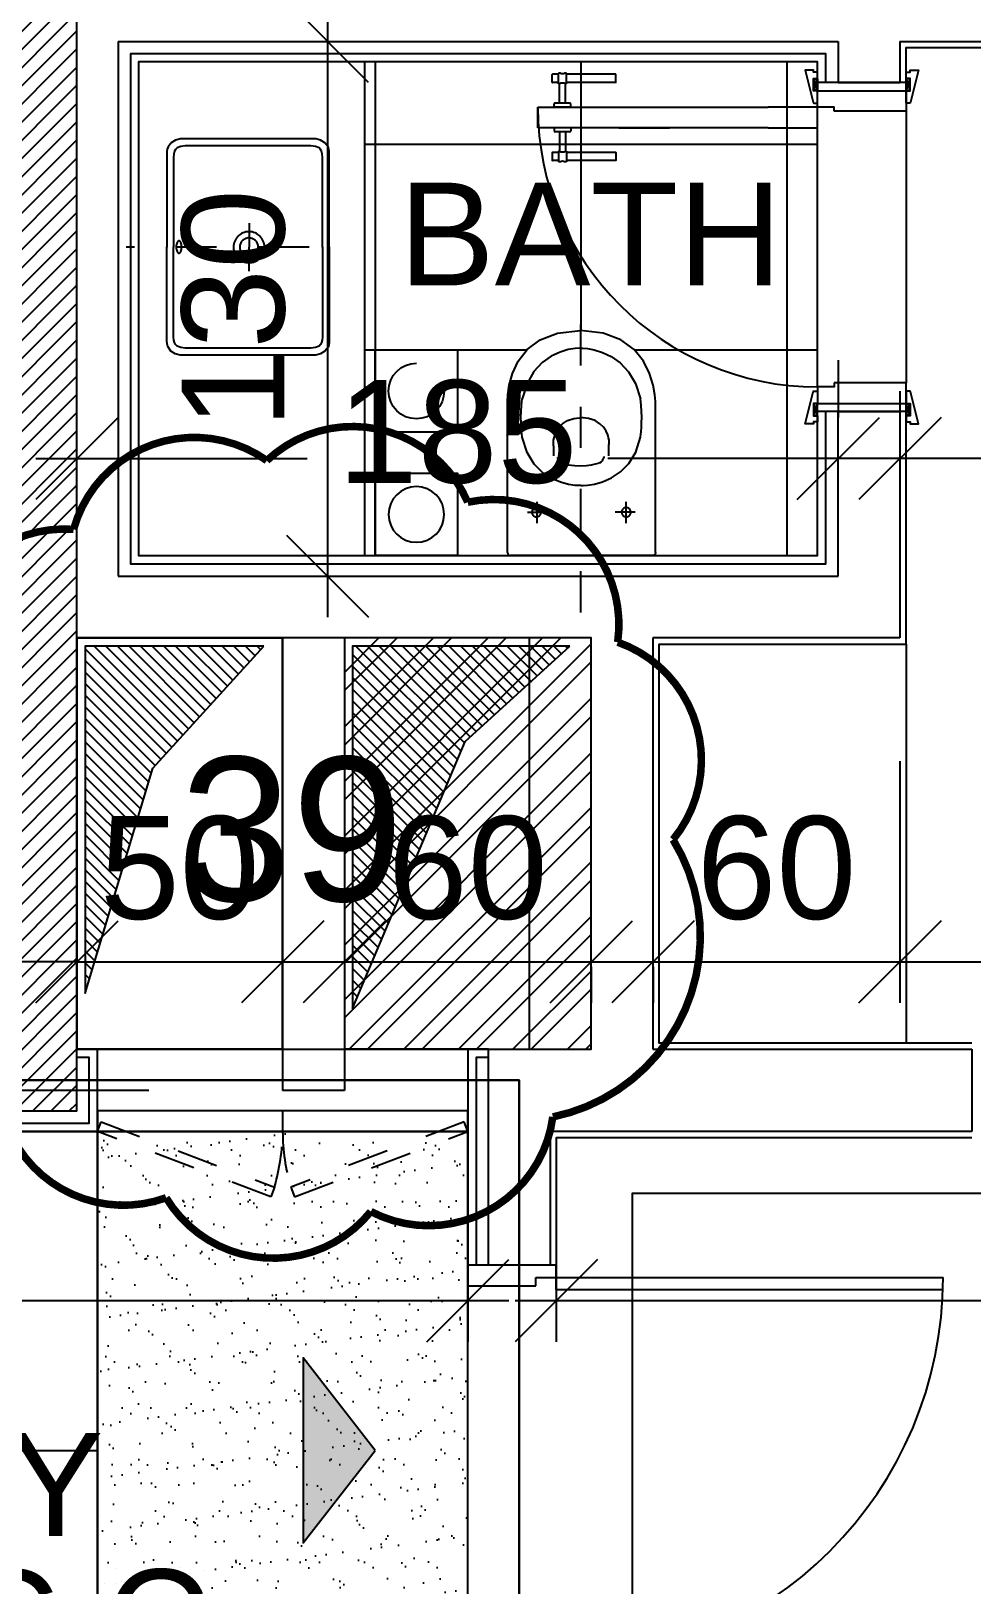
# Model space of a CAD drawing. Extents: x -1.8 to 45.6, y -22.6 to 61.5.
# Drawn here: x 15.667 to 17.953, y 10.498 to 14.275 of the extents above; entities that cross this region are included whole.
import ezdxf
from ezdxf.enums import TextEntityAlignment as Align

# ---------------------------------------------------------------- set-up
doc = ezdxf.new("R2010")
doc.units = 0
doc.header["$MEASUREMENT"] = 0
doc.header["$PDMODE"] = 35
doc.header["$PDSIZE"] = 0.3
for name, pattern in [('CENTER', [2, 1.25, -0.25, 0.25, -0.25]), ('DASHDOTX2', [50.8, 25.4, -12.7, 0, -12.7]), ('HIDDEN2', [0.1875, 0.125, -0.0625])]:
    doc.linetypes.add(name, pattern=pattern)
doc.layers.get('0').update_dxf_attribs({"linetype": 'CONTINUOUS'})
doc.layers.get('DEFPOINTS').update_dxf_attribs({"linetype": 'CONTINUOUS'})
for name, color, linetype in [('A-AREAS', 6, 'CONTINUOUS'), ('A-AREAS-TXT', 6, 'CONTINUOUS'), ('A-AXIS-SANITARY', 10, 'DASHDOTX2'), ('A-closet', 252, 'CONTINUOUS'), ('a-dim', 3, 'CONTINUOUS'), ('A-Door', 1, 'CONTINUOUS'), ('A-DOORS', 1, 'CONTINUOUS'), ('A-ENT-ARROWS', 252, 'CONTINUOUS'), ('A-FLOR-PFIX', 61, 'CONTINUOUS'), ('A-HATCH-CONC', 8, 'CONTINUOUS'), ('A-HATCH-WALL', 8, 'CONTINUOUS'), ('A-MECHANICAL', 8, 'CONTINUOUS'), ('A-moquette', 137, 'CONTINUOUS'), ('A-NOMENCLATURE', 3, 'CONTINUOUS'), ('A-PLASTER', 8, 'CONTINUOUS'), ('A-PORTE', 1, 'CONTINUOUS'), ('A-proj-marble', 137, 'CONTINUOUS'), ('A-PROJ-TIL-BATH', 8, 'CONTINUOUS'), ('A-proj-wood', 5, 'CONTINUOUS'), ('A-PROJECTION', 9, 'CONTINUOUS'), ('A-SANIT', 95, 'CONTINUOUS'), ('A-sect-marble', 1, 'CONTINUOUS'), ('A-SECT-TILE', 12, 'CONTINUOUS'), ('a-shaft', 251, 'CONTINUOUS'), ('A-TILES', 137, 'CONTINUOUS'), ('A-WALL', 4, 'CONTINUOUS'), ('S-2ND-3RD-4-5-6TH$0$A-SHAFT 2-3-4-5-6', 8, 'CONTINUOUS'), ('S-2ND-3RD-4-5-6TH$0$A-STR 2-3-4-5-6', 2, 'CONTINUOUS')]:
    doc.layers.add(name, color=color, linetype=linetype)
doc.styles.add('A100-STEXT', font='arial.ttf', dxfattribs={"height": 0.25})
doc.dimstyles.new('A100-DIM', dxfattribs={"dimtxt": 0.25, "dimasz": 0.2, "dimexe": 0.1, "dimexo": 0.3, "dimgap": 0.1, "dimtad": 1, "dimlfac": 100, "dimrnd": 0.5, "dimdsep": 46, "dimtxsty": 'A100-STEXT', "dimblk1": 'OBLIQUE', "dimblk2": 'OBLIQUE', "dimsah": 1, "dimcen": -0.05, "dimdle": 0.1, "dimclrd": 15, "dimclre": 15, "dimclrt": 256, "dimadec": 0, "dimazin": 0, "dimtfac": 0.28, "dimtix": 1, "dimtmove": 2, "dimatfit": 3, "dimldrblk": 'OBLIQUE', "dimfxl": 1, "dimtolj": 1, "dimarcsym": 0})

# ---------------------------------------------------------------- blocks, each defined once
blk = doc.blocks.new('P100E21.5D')
at = {"layer": 'A-PORTE'}
for p, q in [((0.03, 0.215), (0.03, 1.155)), ((0.06, 1.155), (0.06, 0.215)), ((0.03, 0.215), (0, 0.215)), ((0, 0.215), (0, 0)), ((0.06, 0.215), (0.02, 0.215)), ((0.03, 0.165), (0.03, 0.215)), ((0.97, 0.215), (1, 0.215)), ((0.97, 0.165), (0.97, 0.215)), ((1, 0.215), (1, 0)), ((0.05, 0.165), (0.03, 0.165)), ((0.05, 0), (0.05, 0.165)), ((0.95, 0), (0.95, 0.165)), ((0.95, 0.165), (0.97, 0.165)), ((0, 0), (0.05, 0)), ((1, 0), (0.95, 0))]:
    blk.add_line(p, q, dxfattribs=at)
blk.add_arc((0.03, 0.215), 0.94, 0, 90, dxfattribs=at)
blk = doc.blocks.new('A$C3DEF75EA')
at = {"layer": 'A-DOORS'}
for p, q in [((-0.11, 0.68), (-0.06, 0.68)), ((-0.11, 0.56), (-0.11, 0.68)), ((-0.06, 0.68), (-0.06, 0.56)), ((-0.19, 0.63), (-0.19, 0.6445)), ((-0.1705, 0.645), (-0.1895, 0.645)), ((-0.17, 0.63), (-0.17, 0.6445)), ((0, 0.63), (0, 0.6445)), ((0.0005, 0.645), (0.0195, 0.645)), ((0.02, 0.63), (0.02, 0.6445)), ((-0.167, 0.63), (-0.193, 0.63)), ((-0.193, 0.625), (-0.193, 0.63)), ((-0.193, 0.61), (-0.193, 0.615)), ((-0.167, 0.61), (-0.193, 0.61)), ((-0.19, 0.4905), (-0.19, 0.61)), ((-0.17, 0.4905), (-0.17, 0.61)), ((-0.167, 0.6275), (-0.167, 0.63)), ((-0.12, 0.6275), (-0.167, 0.6275)), ((-0.167, 0.61), (-0.167, 0.6125)), ((-0.12, 0.6125), (-0.167, 0.6125)), ((-0.12, 0.602), (-0.12, 0.638)), ((-0.11, 0.64), (-0.118, 0.64)), ((-0.11, 0.6), (-0.11, 0.64)), ((-0.06, 0.64), (-0.052, 0.64)), ((-0.06, 0.6), (-0.06, 0.64)), ((-0.05, 0.602), (-0.05, 0.638)), ((-0.05, 0.6275), (-0.003, 0.6275)), ((-0.05, 0.6125), (-0.003, 0.6125)), ((-0.003, 0.63), (0.023, 0.63)), ((-0.003, 0.6275), (-0.003, 0.63)), ((-0.003, 0.61), (-0.003, 0.6125)), ((-0.003, 0.61), (0.023, 0.61)), ((0, 0.4905), (0, 0.61)), ((0.02, 0.4905), (0.02, 0.61)), ((0.023, 0.625), (0.023, 0.63)), ((0.023, 0.61), (0.023, 0.615)), ((-0.11, 0.6), (-0.118, 0.6)), ((-0.06, 0.6), (-0.052, 0.6)), ((-0.11, 0.12), (-0.11, 0.56)), ((-0.06, 0.56), (-0.06, 0.12)), ((-0.1705, 0.49), (-0.1895, 0.49)), ((-0.11, 0.483), (-0.11, 0.36)), ((-0.06, 0.483), (-0.06, 0.36)), ((0.0005, 0.49), (0.0195, 0.49)), ((-0.11, 0.12), (-0.11, 0)), ((-0.06, 0), (-0.06, 0.12)), ((-0.809, 0), (-0.781, 0.009)), ((-0.809, 0.009), (-0.781, 0)), ((0.009, 0), (-0.019, 0.009)), ((0.009, 0.009), (-0.019, 0)), ((-0.11, 0), (-0.06, 0)), ((-0.809, -0.215), (-0.781, -0.224)), ((-0.809, -0.224), (-0.781, -0.215)), ((0.009, -0.215), (-0.019, -0.224)), ((0.009, -0.224), (-0.019, -0.215))]:
    blk.add_line(p, q, dxfattribs=at)
at = {"layer": 'A-DOORS', "color": 8}
for p, q in [((-0.74, 0), (-0.06, 0)), ((-0.07, -0.215), (-0.73, -0.215))]:
    blk.add_line(p, q, dxfattribs=at)
at = {"layer": 'A-DOORS'}
for points in [[(-0.81, 0), (-0.825, 0), (-0.825, 0.01), (-0.83, 0.01), (-0.83, 0.03), (-0.7518, 0.0104, -0.381769), (-0.75, 0.0084), (-0.75, 0), (-0.78, 0), (-0.78, 0.01), (-0.81, 0.01), (-0.81, 0)], [(0.01, 0), (0.025, 0), (0.025, 0.01), (0.03, 0.01), (0.03, 0.03), (-0.0482, 0.0104, 0.381769), (-0.05, 0.0084), (-0.05, 0), (-0.02, 0), (-0.02, 0.01), (0.01, 0.01), (0.01, 0)], [(-0.81, -0.215), (-0.825, -0.215), (-0.825, -0.225), (-0.83, -0.225), (-0.83, -0.245), (-0.7518, -0.2254, 0.381769), (-0.75, -0.2234), (-0.75, -0.215), (-0.78, -0.215), (-0.78, -0.225), (-0.81, -0.225), (-0.81, -0.215)], [(0.01, -0.215), (0.025, -0.215), (0.025, -0.225), (0.03, -0.225), (0.03, -0.245), (-0.0482, -0.2254, -0.381769), (-0.05, -0.2234), (-0.05, -0.215), (-0.02, -0.215), (-0.02, -0.225), (0.01, -0.225), (0.01, -0.215)]]:
    blk.add_lwpolyline(points, format="xyb", dxfattribs=at)
for points in [[(-0.809, 0), (-0.781, 0), (-0.781, 0.009), (-0.809, 0.009)], [(0.009, 0), (-0.019, 0), (-0.019, 0.009), (0.009, 0.009)], [(-0.809, -0.215), (-0.781, -0.215), (-0.781, -0.224), (-0.809, -0.224)], [(0.009, -0.215), (-0.019, -0.215), (-0.019, -0.224), (0.009, -0.224)]]:
    blk.add_lwpolyline(points, close=True, dxfattribs=at)
for points in [[(-0.8, -0.215), (-0.8, 0), (-0.78, 0), (-0.78, -0.215), (-0.8, -0.215)], [(-0.73, -0.04), (-0.74, -0.04), (-0.74, 0), (-0.78, 0)], [(-0.78, 0), (-0.78, -0.215), (-0.73, -0.215), (-0.73, -0.04)], [(0, -0.215), (0, 0), (-0.02, 0), (-0.02, -0.215), (0, -0.215)], [(-0.07, -0.04), (-0.06, -0.04), (-0.06, 0), (-0.02, 0)], [(-0.02, 0), (-0.02, -0.215), (-0.07, -0.215), (-0.07, -0.04)]]:
    blk.add_lwpolyline(points, dxfattribs=at)
blk.add_arc((-0.0597, -0.0003), 0.6803, 90.0254, 179.9746, dxfattribs=at)
for centre, major_axis, start_param, end_param in [((-0.1895, 0.6445), (-0.000354, 0.000354), -0.785398, 0.785398), ((-0.1705, 0.6445), (0.000354, 0.000354), 5.497787, 7.068583), ((0.0005, 0.6445), (-0.000354, 0.000354), -0.785398, 0.785398), ((0.0195, 0.6445), (0.000354, 0.000354), 5.497787, 7.068583), ((-0.2006, 0.62), (0.00642, 0.00642), 4.914874, 6.080701), ((-0.149, 0.62), (0.0138, 0.0138), 1.961403, 2.750986), ((-0.118, 0.638), (-0.00141, 0.00141), -0.785398, 0.785398), ((-0.052, 0.638), (0.00141, 0.00141), 5.497787, 7.068583), ((-0.021, 0.62), (0.0138, 0.0138), 5.102996, 5.892578), ((0.0306, 0.62), (0.00642, 0.00642), 1.773281, 2.939108), ((-0.118, 0.602), (0.00141, 0.00141), 2.356194, 3.926991), ((-0.052, 0.602), (-0.00141, 0.00141), 2.356194, 3.926991), ((-0.1895, 0.4905), (0.000354, 0.000354), 2.356194, 3.926991), ((-0.1705, 0.4905), (-0.000354, 0.000354), 2.356194, 3.926991), ((0.0005, 0.4905), (0.000354, 0.000354), 2.356194, 3.926991), ((0.0195, 0.4905), (-0.000354, 0.000354), 2.356194, 3.926991)]:
    blk.add_ellipse(centre, major_axis=major_axis, ratio=1, start_param=start_param, end_param=end_param, dxfattribs=at)
blk = doc.blocks.new('A$C4412624D')
for points in [[(-363.316505, 205.931824, 0), (-369.377186, 205.812927, 0), (-385.619804, 204.401184, 0), (-409.135235, 200.113983, 0), (-437.014357, 191.368836, 0), (-466.348038, 176.583069, 0), (-494.227158, 154.174194, 0), (-517.742592, 122.559601, 0), (-533.985207, 80.156738, 0), (-540.045876, 25.382996, 0)], [(-7.305237, 205.931824, 0), (-19.51413, 205.931824, 0), (-52.233948, 205.931824, 0), (-99.604431, 205.931824, 0), (-155.76532, 205.931824, 0), (-214.856354, 205.931793, 0), (-271.017242, 205.931793, 0), (-318.387726, 205.931793, 0), (-351.107536, 205.931763, 0), (-363.316406, 205.931763, 0)], [(-7.305237, 205.931824, 0), (-7.054718, 205.891724, 0), (-6.383331, 205.746399, 0), (-5.411285, 205.458283, 0), (-4.258881, 204.989777, 0), (-3.046356, 204.303314, 0), (-1.893951, 203.361298, 0), (-0.921936, 202.126221, 0), (-0.250519, 200.560455, 0), (0, 198.626465, 0)], [(-0.000031, 198.626618, 0), (-0.000031, 186.942688, 0), (-0.000031, 155.629791, 0), (-0.000031, 110.296204, 0), (-0.000031, 56.550171, 0), (0, 0, 0), (0, -53.746025, 0), (0, -99.079628, 0), (0.000031, -130.392528, 0), (0.000031, -142.076446, 0)], [(-497.934326, 27.701111, 0), (-497.803253, 31.697464, 0), (-496.723526, 42.562134, 0), (-493.665352, 58.608521, 0), (-487.598946, 78.150055, 0), (-477.494526, 99.500153, 0), (-462.322313, 120.972229, 0), (-441.052518, 140.879669, 0), (-412.655359, 157.53595, 0), (-376.101051, 169.254425, 0)], [(-283.871368, 169.254578, 0), (-285.531082, 169.495087, 0), (-290.24971, 170.096344, 0), (-297.636414, 170.87796, 0), (-307.300392, 171.659577, 0), (-318.850838, 172.260834, 0), (-331.896935, 172.501343, 0), (-346.047874, 172.200714, 0), (-360.912849, 171.17862, 0), (-376.101044, 169.254608, 0)], [(-167.899292, 27.713638, 0), (-167.94632, 31.783478, 0), (-168.779755, 42.831787, 0), (-171.43811, 59.116745, 0), (-176.960022, 78.896546, 0), (-186.383972, 100.429382, 0), (-200.748535, 121.973389, 0), (-221.092255, 141.786835, 0), (-248.453674, 158.127808, 0), (-283.871368, 169.254547, 0)], [(-103.977631, 156.470307, 0), (-103.977631, 154.841889, 0), (-103.977631, 150.477722, 0), (-103.977631, 144.159454, 0), (-103.977631, 136.668732, 0), (-103.977661, 128.787171, 0), (-103.977661, 121.296448, 0), (-103.977661, 114.97818, 0), (-103.977692, 110.614014, 0), (-103.977692, 108.985626, 0)], [(-128.633087, 134.554077, 0), (-126.879395, 134.554077, 0), (-122.179504, 134.554077, 0), (-115.375183, 134.554077, 0), (-107.308197, 134.554077, 0), (-98.820343, 134.554108, 0), (-90.753357, 134.554108, 0), (-83.949036, 134.554108, 0), (-79.249146, 134.554138, 0), (-77.495453, 134.554138, 0)], [(-93.019531, 135.467438, 0), (-93.196075, 137.437134, 0), (-93.705109, 139.291046, 0), (-94.515656, 140.998169, 0), (-95.596771, 142.527588, 0), (-96.917511, 143.848328, 0), (-98.446899, 144.929444, 0), (-100.154022, 145.740021, 0), (-102.007935, 146.249054, 0), (-103.977631, 146.425629, 0), (-103.977631, 146.425537, 0), (-105.947327, 146.248993, 0), (-107.801239, 145.73996, 0), (-109.508362, 144.929413, 0), (-111.03775, 143.848328, 0), (-112.358459, 142.527588, 0), (-113.439575, 140.99823, 0), (-114.250092, 139.291107, 0), (-114.759094, 137.437256, 0), (-114.935638, 135.46759, 0), (-114.93573, 135.467438, 0), (-114.759186, 133.497742, 0), (-114.250153, 131.643829, 0), (-113.439606, 129.936707, 0), (-112.35849, 128.407288, 0), (-111.03775, 127.086548, 0), (-109.508362, 126.005432, 0), (-107.801239, 125.194855, 0), (-105.947327, 124.685822, 0), (-103.977631, 124.509247, 0), (-103.977631, 124.509339, 0), (-102.007935, 124.685883, 0), (-100.154022, 125.194916, 0), (-98.446899, 126.005463, 0), (-96.917511, 127.086548, 0), (-95.596802, 128.407288, 0), (-94.515686, 129.936646, 0), (-93.70517, 131.643768, 0), (-93.196167, 133.49762, 0), (-93.019623, 135.467285, 0)], [(-239.127029, 93.496338, 0), (-244.453003, 93.570557, 0), (-249.945557, 93.674713, 0), (-255.392944, 93.798554, 0), (-260.583328, 93.931671, 0), (-265.304947, 94.063751, 0), (-269.345993, 94.184479, 0), (-272.494675, 94.283508, 0), (-274.5392, 94.350495, 0), (-275.267776, 94.375122, 0), (-275.267746, 94.375122, 0), (-277.177994, 94.160919, 0), (-282.297455, 93.202637, 0), (-289.709213, 91.026795, 0), (-298.496338, 87.159912, 0), (-307.741928, 81.128479, 0), (-316.529068, 72.45903, 0), (-323.940826, 60.67807, 0), (-329.060295, 45.312103, 0), (-330.970551, 25.887634, 0)], [(-222.988953, 73.828949, 0), (-223.338638, 74.133179, 0), (-224.304276, 74.948532, 0), (-225.760712, 76.128952, 0), (-227.582809, 77.528443, 0), (-229.645447, 79.000946, 0), (-231.823486, 80.400421, 0), (-233.99176, 81.580872, 0), (-236.025146, 82.39621, 0), (-237.798523, 82.70047, 0)], [(-222.988953, 73.828949, 0), (-222.415253, 72.286972, 0), (-220.969742, 67.851441, 0), (-219.065781, 60.807938, 0), (-217.11673, 51.442078, 0), (-215.53595, 40.039414, 0), (-214.736816, 26.885574, 0), (-215.132675, 12.266113, 0), (-217.136887, -3.533356, 0), (-221.162842, -20.227234, 0)], [(-363.316505, -149.381658, 0), (-369.377186, -149.461094, 0), (-385.619804, -148.580885, 0), (-409.135235, -145.063267, 0), (-437.014357, -137.230472, 0), (-466.348038, -123.404728, 0), (-494.227158, -101.908272, 0), (-517.742592, -71.063339, 0), (-533.985207, -29.192154, 0), (-540.045876, 25.383057, 0)], [(-497.934326, 27.701111, 0), (-497.877174, 23.658875, 0), (-496.982231, 12.679642, 0), (-494.164284, -3.515335, 0), (-488.338104, -23.204819, 0), (-478.41848, -44.667587, 0), (-463.320183, -66.182388, 0), (-441.957998, -86.028, 0), (-413.246702, -102.483177, 0), (-376.101074, -113.826691, 0)], [(-239.127029, -38.068466, 0), (-244.453003, -38.14267, 0), (-249.945557, -38.246841, 0), (-255.392944, -38.370651, 0), (-260.583328, -38.503769, 0), (-265.304947, -38.635849, 0), (-269.345993, -38.756561, 0), (-272.494675, -38.855591, 0), (-274.5392, -38.922577, 0), (-275.267776, -38.947189, 0), (-275.267746, -38.947235, 0), (-277.177994, -38.733047, 0), (-282.297455, -37.774811, 0), (-289.709213, -35.599045, 0), (-298.496338, -31.732208, 0), (-307.741928, -25.700821, 0), (-316.529068, -17.031387, 0), (-323.940826, -5.250381, 0), (-329.060295, 10.115692, 0), (-330.970551, 29.540344, 0)], [(-167.899292, 27.713638, 0), (-167.835449, 23.744888, 0), (-168.391693, 12.949295, 0), (-170.689728, -3.00711, 0), (-175.851273, -22.458359, 0), (-184.998032, -43.738403, 0), (-199.251709, -65.181274, 0), (-219.733994, -85.120949, 0), (-247.56662, -101.891426, 0), (-283.871277, -113.826691, 0)], [(-221.162796, -20.227218, 0), (-221.512482, -20.531448, 0), (-222.478119, -21.346786, 0), (-223.934555, -22.527222, 0), (-225.756668, -23.926681, 0), (-227.819305, -25.39917, 0), (-229.99733, -26.79863, 0), (-232.165619, -27.97905, 0), (-234.19902, -28.794388, 0), (-235.972382, -29.098617, 0)], [(-93.019531, -80.039558, 0), (-93.196075, -78.069855, 0), (-93.705109, -76.215965, 0), (-94.515656, -74.508842, 0), (-95.596771, -72.979439, 0), (-96.917511, -71.658707, 0), (-98.446899, -70.577591, 0), (-100.154022, -69.767044, 0), (-102.007935, -69.258026, 0), (-103.977631, -69.081474, 0), (-103.977631, -69.081459, 0), (-105.947327, -69.258011, 0), (-107.801239, -69.767036, 0), (-109.508362, -70.577583, 0), (-111.03775, -71.658699, 0), (-112.358459, -72.979431, 0), (-113.439575, -74.508835, 0), (-114.250092, -76.21595, 0), (-114.759094, -78.069839, 0), (-114.935638, -80.039543, 0), (-114.93573, -80.039558, 0), (-114.759186, -82.009262, 0), (-114.250153, -83.863159, 0), (-113.439606, -85.570282, 0), (-112.35849, -87.099686, 0), (-111.03775, -88.420425, 0), (-109.508362, -89.501541, 0), (-107.801239, -90.312088, 0), (-105.947327, -90.821113, 0), (-103.977631, -90.997673, 0), (-103.977631, -90.997658, 0), (-102.007935, -90.821106, 0), (-100.154022, -90.31208, 0), (-98.446899, -89.501533, 0), (-96.917511, -88.420418, 0), (-95.596802, -87.099678, 0), (-94.515686, -85.570274, 0), (-93.70517, -83.863144, 0), (-93.196167, -82.009254, 0), (-93.019623, -80.039543, 0)], [(-103.977631, -101.042419, 0), (-103.977631, -99.414001, 0), (-103.977631, -95.049827, 0), (-103.977631, -88.731552, 0), (-103.977631, -81.240814, 0), (-103.977661, -73.359253, 0), (-103.977661, -65.868515, 0), (-103.977661, -59.550239, 0), (-103.977692, -55.186066, 0), (-103.977692, -53.557648, 0)], [(-128.633087, -79.126785, 0), (-126.879395, -79.126785, 0), (-122.179504, -79.126785, 0), (-115.375183, -79.126785, 0), (-107.308197, -79.126793, 0), (-98.820343, -79.126793, 0), (-90.753357, -79.1268, 0), (-83.949036, -79.1268, 0), (-79.249146, -79.126808, 0), (-77.495453, -79.126816, 0)], [(-283.871368, -113.826683, 0), (-285.531082, -114.067184, 0), (-290.24971, -114.668434, 0), (-297.636414, -115.450065, 0), (-307.300392, -116.231693, 0), (-318.850838, -116.832943, 0), (-331.896935, -117.073444, 0), (-346.047874, -116.772819, 0), (-360.912849, -115.750694, 0), (-376.101044, -113.826691, 0)], [(-7.305237, -149.381658, 0), (-7.054718, -149.341568, 0), (-6.383331, -149.196247, 0), (-5.411285, -148.908123, 0), (-4.258881, -148.439623, 0), (-3.046356, -147.753174, 0), (-1.893951, -146.811207, 0), (-0.921936, -145.576141, 0), (-0.250519, -144.010414, 0), (0, -142.076446, 0)], [(-7.305237, -149.381658, 0), (-19.51413, -149.381658, 0), (-52.233948, -149.381658, 0), (-99.604431, -149.381658, 0), (-155.76532, -149.381658, 0), (-214.856354, -149.38166, 0), (-271.017242, -149.38166, 0), (-318.387726, -149.38166, 0), (-351.107536, -149.381662, 0), (-363.316406, -149.381662, 0)]]:
    blk.add_polyline3d(points)
at = {"layer": 'A-AXIS-SANITARY', "linetype": 'CENTER', "ltscale": 0.1}
blk.add_line((136.288241, 26.88557), (-721.794139, 26.885582), dxfattribs=at)
blk = doc.blocks.new('A$C6D442EC4')
at = {"layer": 'A-AXIS-SANITARY', "linetype": 'CENTER', "ltscale": 0.1}
blk.add_line((-0.0027, 0.3461), (-0.0027, -0.0992), dxfattribs=at)
at = {"layer": 'A-FLOR-PFIX', "ltscale": 0.5}
for points in [[(-0.0025, 0.3948), (-0.0051, 0.3948), (-0.0125, 0.3948), (-0.0239, 0.3948), (-0.0388, 0.3948), (-0.0564, 0.3948), (-0.076, 0.3948), (-0.1187, 0.3948), (-0.1614, 0.3948), (-0.181, 0.3948), (-0.1986, 0.3948), (-0.2135, 0.3948), (-0.225, 0.3948), (-0.2323, 0.3948), (-0.235, 0.3948), (-0.2405, 0.394), (-0.246, 0.3919), (-0.2556, 0.3842), (-0.2625, 0.3736), (-0.2651, 0.362), (-0.2651, 0.361), (-0.2651, 0.3583), (-0.2651, 0.3538), (-0.2651, 0.3478), (-0.2651, 0.3316), (-0.2651, 0.3105), (-0.2651, 0.2855), (-0.2651, 0.2577), (-0.2651, 0.1972), (-0.2651, 0.1367), (-0.2651, 0.1088), (-0.2651, 0.0839), (-0.2651, 0.0628), (-0.2651, 0.0466), (-0.2651, 0.0405), (-0.2651, 0.0361), (-0.2651, 0.0333), (-0.2651, 0.0324), (-0.2626, 0.0199), (-0.2557, 0.0096), (-0.2448, 0.0026), (-0.2379, 0.0007), (-0.2303, 0), (-0.2278, 0), (-0.2205, 0), (-0.2093, 0), (-0.1947, 0), (-0.1775, 0), (-0.1582, 0), (-0.1164, 0), (-0.0746, 0), (-0.0553, 0), (-0.0381, 0), (-0.0235, 0), (-0.0123, 0), (-0.005, 0), (-0.0025, 0)], [(-0.0025, 0.3784), (-0.0049, 0.3784), (-0.0118, 0.3784), (-0.0226, 0.3784), (-0.0366, 0.3784), (-0.0531, 0.3784), (-0.0715, 0.3784), (-0.1116, 0.3784), (-0.1517, 0.3784), (-0.1701, 0.3784), (-0.1867, 0.3784), (-0.2006, 0.3784), (-0.2114, 0.3784), (-0.2183, 0.3784), (-0.2208, 0.3784), (-0.2288, 0.3778), (-0.2351, 0.3761), (-0.2399, 0.3735), (-0.2434, 0.37), (-0.2472, 0.361), (-0.2481, 0.3502), (-0.2481, 0.3493), (-0.2481, 0.3468), (-0.2481, 0.3427), (-0.2481, 0.3371), (-0.2481, 0.322), (-0.2481, 0.3025), (-0.2481, 0.2793), (-0.2481, 0.2535), (-0.2481, 0.1974), (-0.2481, 0.1413), (-0.2481, 0.1155), (-0.2481, 0.0924), (-0.2481, 0.0728), (-0.2481, 0.0577), (-0.2481, 0.0522), (-0.2481, 0.048), (-0.2481, 0.0455), (-0.2481, 0.0446), (-0.2472, 0.0339), (-0.2434, 0.0249), (-0.2399, 0.0214), (-0.2351, 0.0187), (-0.2288, 0.017), (-0.2208, 0.0164), (-0.2183, 0.0164), (-0.2114, 0.0164), (-0.2006, 0.0164), (-0.1867, 0.0164), (-0.1701, 0.0164), (-0.1517, 0.0164), (-0.1116, 0.0164), (-0.0715, 0.0164), (-0.0531, 0.0164), (-0.0366, 0.0164), (-0.0226, 0.0164), (-0.0118, 0.0164), (-0.0049, 0.0164), (-0.0025, 0.0164)], [(-0.0026, 0.3948), (0, 0.3948), (0.0074, 0.3948), (0.0188, 0.3948), (0.0337, 0.3948), (0.0513, 0.3948), (0.0709, 0.3948), (0.1136, 0.3948), (0.1563, 0.3948), (0.176, 0.3948), (0.1936, 0.3948), (0.2084, 0.3948), (0.2199, 0.3948), (0.2273, 0.3948), (0.2299, 0.3948), (0.2355, 0.394), (0.2409, 0.3919), (0.2506, 0.3842), (0.2574, 0.3736), (0.26, 0.362), (0.26, 0.361), (0.26, 0.3583), (0.26, 0.3538), (0.26, 0.3478), (0.26, 0.3316), (0.26, 0.3105), (0.26, 0.2856), (0.26, 0.2578), (0.26, 0.1974), (0.26, 0.137), (0.26, 0.1092), (0.26, 0.0843), (0.26, 0.0632), (0.26, 0.047), (0.26, 0.041), (0.26, 0.0366), (0.26, 0.0338), (0.26, 0.0329), (0.2574, 0.0212), (0.2506, 0.0106), (0.2409, 0.003), (0.2355, 0.0008), (0.2299, 0), (0.2273, 0), (0.2199, 0), (0.2084, 0), (0.1936, 0), (0.176, 0), (0.1563, 0), (0.1136, 0), (0.0709, 0), (0.0513, 0), (0.0337, 0), (0.0188, 0), (0.0074, 0), (0, 0), (-0.0026, 0)], [(-0.0026, 0.3784), (-0.0002, 0.3784), (0.0068, 0.3784), (0.0175, 0.3784), (0.0315, 0.3784), (0.048, 0.3784), (0.0665, 0.3784), (0.1065, 0.3784), (0.1466, 0.3784), (0.1651, 0.3784), (0.1816, 0.3784), (0.1955, 0.3784), (0.2063, 0.3784), (0.2132, 0.3784), (0.2157, 0.3784), (0.2237, 0.3778), (0.23, 0.3761), (0.2348, 0.3735), (0.2383, 0.37), (0.2421, 0.361), (0.243, 0.3502), (0.243, 0.3493), (0.243, 0.3468), (0.243, 0.3427), (0.243, 0.3371), (0.243, 0.322), (0.243, 0.3025), (0.243, 0.2793), (0.243, 0.2535), (0.243, 0.1974), (0.243, 0.1413), (0.243, 0.1155), (0.243, 0.0924), (0.243, 0.0728), (0.243, 0.0577), (0.243, 0.0522), (0.243, 0.048), (0.243, 0.0455), (0.243, 0.0446), (0.2421, 0.0339), (0.2383, 0.0249), (0.2348, 0.0214), (0.23, 0.0187), (0.2237, 0.017), (0.2157, 0.0164), (0.2132, 0.0164), (0.2063, 0.0164), (0.1955, 0.0164), (0.1816, 0.0164), (0.1651, 0.0164), (0.1466, 0.0164), (0.1065, 0.0164), (0.0665, 0.0164), (0.048, 0.0164), (0.0315, 0.0164), (0.0175, 0.0164), (0.0068, 0.0164), (-0.0002, 0.0164), (-0.0026, 0.0164)], [(-0.0408, 0.1997), (-0.0406, 0.2035), (-0.04, 0.2073), (-0.0391, 0.2109), (-0.0378, 0.2144), (-0.0362, 0.2176), (-0.0343, 0.2208), (-0.0322, 0.2237), (-0.0297, 0.2263), (-0.0271, 0.2288), (-0.0242, 0.2309), (-0.021, 0.2328), (-0.0177, 0.2344), (-0.0143, 0.2357), (-0.0107, 0.2366), (-0.0069, 0.2372), (-0.0031, 0.2374), (0.0008, 0.2372), (0.0045, 0.2366), (0.0081, 0.2357), (0.0116, 0.2344), (0.0149, 0.2328), (0.018, 0.2309), (0.0209, 0.2288), (0.0236, 0.2263), (0.026, 0.2237), (0.0282, 0.2208), (0.0301, 0.2176), (0.0317, 0.2144), (0.0329, 0.2109), (0.0339, 0.2073), (0.0344, 0.2035), (0.0346, 0.1997), (0.0344, 0.1958), (0.0339, 0.1921), (0.0329, 0.1885), (0.0317, 0.185), (0.0301, 0.1817), (0.0282, 0.1786), (0.026, 0.1757), (0.0236, 0.173), (0.0209, 0.1706), (0.018, 0.1684), (0.0149, 0.1665), (0.0116, 0.1649), (0.0081, 0.1637), (0.0045, 0.1627), (0.0008, 0.1622), (-0.0031, 0.162), (-0.0069, 0.1622), (-0.0107, 0.1627), (-0.0143, 0.1637), (-0.0177, 0.1649), (-0.021, 0.1665), (-0.0242, 0.1684), (-0.0271, 0.1706), (-0.0297, 0.173), (-0.0322, 0.1757), (-0.0343, 0.1786), (-0.0362, 0.1817), (-0.0378, 0.185), (-0.0391, 0.1885), (-0.04, 0.1921), (-0.0406, 0.1958), (-0.0408, 0.1997), (-0.0408, 0.1997)], [(-0.0257, 0.1997), (-0.0256, 0.202), (-0.0252, 0.2042), (-0.0247, 0.2064), (-0.0239, 0.2085), (-0.023, 0.2105), (-0.0218, 0.2123), (-0.0205, 0.2141), (-0.0191, 0.2157), (-0.0175, 0.2171), (-0.0157, 0.2184), (-0.0139, 0.2196), (-0.0119, 0.2205), (-0.0098, 0.2213), (-0.0076, 0.2218), (-0.0054, 0.2222), (-0.0031, 0.2223), (-0.0008, 0.2222), (0.0015, 0.2218), (0.0037, 0.2213), (0.0057, 0.2205), (0.0077, 0.2196), (0.0096, 0.2184), (0.0113, 0.2171), (0.0129, 0.2157), (0.0144, 0.2141), (0.0157, 0.2123), (0.0168, 0.2105), (0.0178, 0.2085), (0.0185, 0.2064), (0.0191, 0.2042), (0.0194, 0.202), (0.0196, 0.1997), (0.0194, 0.1974), (0.0191, 0.1951), (0.0185, 0.1929), (0.0178, 0.1909), (0.0168, 0.1889), (0.0157, 0.187), (0.0144, 0.1853), (0.0129, 0.1837), (0.0113, 0.1822), (0.0096, 0.1809), (0.0077, 0.1798), (0.0057, 0.1788), (0.0037, 0.1781), (0.0015, 0.1775), (-0.0008, 0.1772), (-0.0031, 0.1771), (-0.0054, 0.1772), (-0.0076, 0.1775), (-0.0098, 0.1781), (-0.0119, 0.1788), (-0.0139, 0.1798), (-0.0157, 0.1809), (-0.0175, 0.1822), (-0.0191, 0.1837), (-0.0205, 0.1853), (-0.0218, 0.187), (-0.023, 0.1889), (-0.0239, 0.1909), (-0.0247, 0.1929), (-0.0252, 0.1951), (-0.0256, 0.1974), (-0.0257, 0.1997), (-0.0257, 0.1997)], [(-0.0176, 0.0295), (-0.0176, 0.0302), (-0.0173, 0.0308), (-0.017, 0.0315), (-0.0165, 0.0321), (-0.0158, 0.0326), (-0.0151, 0.0332), (-0.0142, 0.0337), (-0.0132, 0.0341), (-0.011, 0.0349), (-0.0084, 0.0355), (-0.0056, 0.0359), (-0.0026, 0.036), (0.0004, 0.0359), (0.0033, 0.0355), (0.0058, 0.0349), (0.0081, 0.0341), (0.009, 0.0337), (0.0099, 0.0332), (0.0107, 0.0326), (0.0113, 0.0321), (0.0118, 0.0315), (0.0122, 0.0308), (0.0124, 0.0302), (0.0125, 0.0295), (0.0124, 0.0288), (0.0122, 0.0282), (0.0118, 0.0276), (0.0113, 0.027), (0.0107, 0.0264), (0.0099, 0.0258), (0.009, 0.0253), (0.0081, 0.0249), (0.0058, 0.0241), (0.0033, 0.0235), (0.0004, 0.0231), (-0.0026, 0.023), (-0.0056, 0.0231), (-0.0084, 0.0235), (-0.011, 0.0241), (-0.0132, 0.0249), (-0.0142, 0.0253), (-0.0151, 0.0258), (-0.0158, 0.0264), (-0.0165, 0.027), (-0.017, 0.0276), (-0.0173, 0.0282), (-0.0176, 0.0288), (-0.0176, 0.0295), (-0.0176, 0.0295)]]:
    blk.add_lwpolyline(points, dxfattribs=at)
at = {"layer": 'A-SANIT', "ltscale": 0.5}
for points in [[(-0.0614, 0.1997), (-0.0031, 0.1997)], [(0.0553, 0.1997), (-0.0031, 0.1997)]]:
    blk.add_lwpolyline(points, dxfattribs=at)
blk = doc.blocks.new('A$C3B044ACB')
blk.add_lwpolyline([(-0.1, -0.1), (0.1, -0.1), (0.1, 0.1), (-0.1, 0.1)], close=True)
blk.add_circle((0, 0), 0.0676)
blk = doc.blocks.new('A$C767F1EFC')
blk.add_lwpolyline([(-0.2, -0.2), (0, -0.2), (0, 0), (-0.2, 0)], close=True)
blk.add_arc((-0.1, -0.1), 0.0676, 180, 90)
blk = doc.blocks.new('_OBLIQUE')
at = {"color": 0, "linetype": 'ByBlock'}
blk.add_line((-0.5, -0.5), (0.5, 0.5), dxfattribs=at)
blk = doc.blocks.new('*D77')
at = {"layer": 'a-dim', "color": 15, "lineweight": -2}
for p, q in [((16.7284, 11.35), (16.7284, 11.0892)), ((10.6284, 11.3), (10.6284, 11.0892)), ((10.5284, 11.1892), (16.8284, 11.1892))]:
    blk.add_line(p, q, dxfattribs=at)
at = {"layer": 'DEFPOINTS', "color": 0}
for p in [(16.7284, 11.65), (10.6284, 11.6), (16.7284, 11.1892)]:
    blk.add_point(p, dxfattribs=at)
at = {"layer": 'a-dim', "color": 15, "lineweight": -2, "xscale": 0.2, "yscale": 0.2, "zscale": 0.2, "rotation": 180}
blk.add_blockref('_OBLIQUE', (10.6284, 11.1892), dxfattribs=at)
at = {"layer": 'a-dim', "color": 15, "lineweight": -2, "xscale": 0.2, "yscale": 0.2, "zscale": 0.2}
blk.add_blockref('_OBLIQUE', (16.7284, 11.1892), dxfattribs=at)
at = {"layer": 'a-dim', "insert": (13.6784, 11.4168), "char_height": 0.25, "attachment_point": 5, "style": 'A100-STEXT'}
blk.add_mtext('\\A1;610', dxfattribs=at)
blk = doc.blocks.new('*D78')
at = {"layer": 'a-dim', "color": 15, "lineweight": -2}
for p, q in [((16.9434, 11.3), (16.9434, 11.0892)), ((26.9284, 11.3), (26.9284, 11.0892)), ((16.8434, 11.1892), (27.0284, 11.1892))]:
    blk.add_line(p, q, dxfattribs=at)
at = {"layer": 'DEFPOINTS', "color": 0}
for p in [(16.9434, 11.6), (26.9284, 11.6), (26.9284, 11.1892)]:
    blk.add_point(p, dxfattribs=at)
at = {"layer": 'a-dim', "color": 15, "lineweight": -2, "xscale": 0.2, "yscale": 0.2, "zscale": 0.2, "rotation": 180}
blk.add_blockref('_OBLIQUE', (16.9434, 11.1892), dxfattribs=at)
at = {"layer": 'a-dim', "color": 15, "lineweight": -2, "xscale": 0.2, "yscale": 0.2, "zscale": 0.2}
blk.add_blockref('_OBLIQUE', (26.9284, 11.1892), dxfattribs=at)
at = {"layer": 'a-dim', "insert": (21.9359, 11.4168), "char_height": 0.25, "attachment_point": 5, "style": 'A100-STEXT'}
blk.add_mtext('\\A1;998.5', dxfattribs=at)
blk = doc.blocks.new('*D94')
at = {"layer": 'a-dim', "color": 15, "lineweight": -2}
for p, q in [((15.7784, 11.95), (15.7784, 12.1125)), ((15.7784, 12.0125), (15.5784, 12.0125)), ((15.7784, 12.0125), (16.2784, 12.0125)), ((16.2784, 12.0125), (16.4784, 12.0125)), ((16.2784, 11.95), (16.2784, 11.9125))]:
    blk.add_line(p, q, dxfattribs=at)
at = {"layer": 'DEFPOINTS', "color": 0}
for p in [(16.2784, 12.25), (16.2784, 12.0125), (15.7784, 11.65)]:
    blk.add_point(p, dxfattribs=at)
at = {"layer": 'a-dim', "color": 15, "lineweight": -2, "xscale": 0.2, "yscale": 0.2, "zscale": 0.2}
blk.add_blockref('_OBLIQUE', (15.7784, 12.0125), dxfattribs=at)
at = {"layer": 'a-dim', "color": 15, "lineweight": -2, "xscale": 0.2, "yscale": 0.2, "zscale": 0.2, "rotation": 180}
blk.add_blockref('_OBLIQUE', (16.2784, 12.0125), dxfattribs=at)
at = {"layer": 'a-dim', "insert": (16.0284, 12.2401), "char_height": 0.25, "attachment_point": 5, "style": 'A100-STEXT'}
blk.add_mtext('\\A1;50', dxfattribs=at)
blk = doc.blocks.new('*D95')
at = {"layer": 'a-dim', "color": 15, "lineweight": -2}
for p, q in [((16.3284, 12.0125), (17.1284, 12.0125)), ((17.0284, 12), (17.0284, 11.9125)), ((16.4284, 11.95), (16.4284, 11.9125))]:
    blk.add_line(p, q, dxfattribs=at)
at = {"layer": 'DEFPOINTS', "color": 0}
for p in [(17.0284, 12.3), (16.4284, 12.25), (17.0284, 12.0125)]:
    blk.add_point(p, dxfattribs=at)
at = {"layer": 'a-dim', "color": 15, "lineweight": -2, "xscale": 0.2, "yscale": 0.2, "zscale": 0.2, "rotation": 180}
blk.add_blockref('_OBLIQUE', (16.4284, 12.0125), dxfattribs=at)
at = {"layer": 'a-dim', "color": 15, "lineweight": -2, "xscale": 0.2, "yscale": 0.2, "zscale": 0.2}
blk.add_blockref('_OBLIQUE', (17.0284, 12.0125), dxfattribs=at)
at = {"layer": 'a-dim', "insert": (16.7284, 12.2401), "char_height": 0.25, "attachment_point": 5, "style": 'A100-STEXT'}
blk.add_mtext('\\A1;60', dxfattribs=at)
blk = doc.blocks.new('*D96')
at = {"layer": 'a-dim', "color": 15, "lineweight": -2}
for p, q in [((17.7784, 12.5), (17.7784, 11.9125)), ((17.0784, 12.0125), (17.8784, 12.0125)), ((17.1784, 12), (17.1784, 11.9125))]:
    blk.add_line(p, q, dxfattribs=at)
at = {"layer": 'DEFPOINTS', "color": 0}
for p in [(17.7784, 12.8), (17.1784, 12.3), (17.7784, 12.0125)]:
    blk.add_point(p, dxfattribs=at)
at = {"layer": 'a-dim', "color": 15, "lineweight": -2, "xscale": 0.2, "yscale": 0.2, "zscale": 0.2, "rotation": 180}
blk.add_blockref('_OBLIQUE', (17.1784, 12.0125), dxfattribs=at)
at = {"layer": 'a-dim', "color": 15, "lineweight": -2, "xscale": 0.2, "yscale": 0.2, "zscale": 0.2}
blk.add_blockref('_OBLIQUE', (17.7784, 12.0125), dxfattribs=at)
at = {"layer": 'a-dim', "insert": (17.4784, 12.2401), "char_height": 0.25, "attachment_point": 5, "style": 'A100-STEXT'}
blk.add_mtext('\\A1;60', dxfattribs=at)
blk = doc.blocks.new('*D97')
at = {"layer": 'a-dim', "color": 15, "lineweight": -2}
for p, q in [((17.7784, 12.5), (17.7784, 11.9125)), ((19.3534, 12.5), (19.3534, 11.9125)), ((17.6784, 12.0125), (19.4534, 12.0125))]:
    blk.add_line(p, q, dxfattribs=at)
at = {"layer": 'DEFPOINTS', "color": 0}
for p in [(17.7784, 12.8), (19.3534, 12.8), (19.3534, 12.0125)]:
    blk.add_point(p, dxfattribs=at)
at = {"layer": 'a-dim', "color": 15, "lineweight": -2, "xscale": 0.2, "yscale": 0.2, "zscale": 0.2, "rotation": 180}
blk.add_blockref('_OBLIQUE', (17.7784, 12.0125), dxfattribs=at)
at = {"layer": 'a-dim', "color": 15, "lineweight": -2, "xscale": 0.2, "yscale": 0.2, "zscale": 0.2}
blk.add_blockref('_OBLIQUE', (19.3534, 12.0125), dxfattribs=at)
at = {"layer": 'a-dim', "insert": (18.5659, 12.2401), "char_height": 0.25, "attachment_point": 5, "style": 'A100-STEXT'}
blk.add_mtext('\\A1;157.5', dxfattribs=at)
blk = doc.blocks.new('*D137')
at = {"layer": 'a-dim', "color": 15, "lineweight": -2}
for p, q in [((17.7784, 13.4), (17.7784, 13.3361)), ((19.4534, 13.2361), (17.6784, 13.2361)), ((19.3534, 13.225), (19.3534, 13.1361))]:
    blk.add_line(p, q, dxfattribs=at)
at = {"layer": 'DEFPOINTS', "color": 0}
for p in [(19.3534, 13.525), (17.7784, 13.2361), (17.7784, 13.1)]:
    blk.add_point(p, dxfattribs=at)
at = {"layer": 'a-dim', "color": 15, "lineweight": -2, "xscale": 0.2, "yscale": 0.2, "zscale": 0.2, "rotation": 180}
blk.add_blockref('_OBLIQUE', (17.7784, 13.2361), dxfattribs=at)
at = {"layer": 'a-dim', "color": 15, "lineweight": -2, "xscale": 0.2, "yscale": 0.2, "zscale": 0.2}
blk.add_blockref('_OBLIQUE', (19.3534, 13.2361), dxfattribs=at)
at = {"layer": 'a-dim', "insert": (18.5659, 13.4637), "char_height": 0.25, "attachment_point": 5, "style": 'A100-STEXT'}
blk.add_mtext('\\A1;157.5', dxfattribs=at)
blk = doc.blocks.new('*D138')
at = {"layer": 'a-dim', "color": 15, "lineweight": -2}
for p, q in [((17.6284, 13.475), (17.6284, 13.3361)), ((15.7784, 11.95), (15.7784, 13.3361)), ((15.6784, 13.2361), (16.338, 13.2361)), ((17.7284, 13.2361), (17.0687, 13.2361))]:
    blk.add_line(p, q, dxfattribs=at)
at = {"layer": 'DEFPOINTS', "color": 0}
for p in [(15.7784, 13.2361), (17.6284, 13.175), (15.7784, 11.65)]:
    blk.add_point(p, dxfattribs=at)
at = {"layer": 'a-dim', "color": 15, "lineweight": -2, "xscale": 0.2, "yscale": 0.2, "zscale": 0.2, "rotation": 180}
blk.add_blockref('_OBLIQUE', (15.7784, 13.2361), dxfattribs=at)
at = {"layer": 'a-dim', "color": 15, "lineweight": -2, "xscale": 0.2, "yscale": 0.2, "zscale": 0.2}
blk.add_blockref('_OBLIQUE', (17.6284, 13.2361), dxfattribs=at)
at = {"layer": 'a-dim', "insert": (16.7034, 13.3), "char_height": 0.25, "attachment_point": 5, "style": 'A100-STEXT'}
blk.add_mtext('\\A1;185', dxfattribs=at)
blk = doc.blocks.new('*D140')
at = {"layer": 'a-dim', "color": 15, "lineweight": -2}
for p, q in [((16.3874, 14.35), (16.3874, 12.85)), ((16.2821, 14.25), (16.4874, 14.25)), ((16.2821, 12.95), (16.4874, 12.95))]:
    blk.add_line(p, q, dxfattribs=at)
at = {"layer": 'DEFPOINTS', "color": 0}
for p in [(15.9821, 14.25), (15.9821, 12.95), (16.3874, 12.95)]:
    blk.add_point(p, dxfattribs=at)
at = {"layer": 'a-dim', "color": 15, "lineweight": -2, "xscale": 0.2, "yscale": 0.2, "zscale": 0.2}
for p, rotation in [((16.3874, 14.25), 90), ((16.3874, 12.95), 270)]:
    blk.add_blockref('_OBLIQUE', p, dxfattribs=dict(at, rotation=rotation))
at = {"layer": 'a-dim', "insert": (16.1596, 13.6), "char_height": 0.25, "attachment_point": 5, "rotation": 90, "style": 'A100-STEXT'}
blk.add_mtext('\\A1;130', dxfattribs=at)
blk = doc.blocks.new('*D141')
at = {"layer": 'a-dim', "color": 15, "lineweight": -2}
for p, q in [((15.0896, 12.9), (15.0896, 12.614)), ((15.3784, 12.8), (14.9896, 12.8)), ((15.0896, 11.6), (15.0896, 11.886)), ((15.9534, 11.7), (14.9896, 11.7))]:
    blk.add_line(p, q, dxfattribs=at)
at = {"layer": 'DEFPOINTS', "color": 0}
for p in [(15.6784, 12.8), (15.0896, 11.7), (16.2534, 11.7)]:
    blk.add_point(p, dxfattribs=at)
at = {"layer": 'a-dim', "color": 15, "lineweight": -2, "xscale": 0.2, "yscale": 0.2, "zscale": 0.2}
for p, rotation in [((15.0896, 12.8), 90), ((15.0896, 11.7), 270)]:
    blk.add_blockref('_OBLIQUE', p, dxfattribs=dict(at, rotation=rotation))
at = {"layer": 'a-dim', "insert": (15.0896, 12.25), "char_height": 0.25, "attachment_point": 5, "rotation": 90, "style": 'A100-STEXT'}
blk.add_mtext('\\A1;110', dxfattribs=at)

msp = doc.modelspace()

# ---------------------------------------------------------------- hatches: boundary and pattern name
at = {"layer": 'A-ENT-ARROWS'}
msp.add_hatch(color=256, dxfattribs=at).paths.add_polyline_path([(16.50337, 10.825), (16.32837, 11.05), (16.32837, 10.6)])
at = {"layer": 'A-HATCH-CONC'}
h = msp.add_hatch(dxfattribs=at)
h.set_pattern_fill('ANSI31', color=256, scale=0.25, style=0)
h.paths.add_polyline_path([(15.77837, 19.28), (15.47837, 19.28), (15.47837, 17.55), (11.87837, 17.55), (11.87837, 19.28), (11.57837, 19.28), (11.57837, 11.65), (11.87837, 11.65), (11.87837, 17.25), (15.47837, 17.25), (15.47837, 11.65), (15.77837, 11.65)])
at = {"layer": 'A-HATCH-WALL'}
h = msp.add_hatch(dxfattribs=at)
h.set_pattern_fill('ANSI32', color=256, scale=0.25, style=0)
h.paths.add_polyline_path([(17.02837, 12.8), (16.42837, 12.8), (16.42837, 11.8), (17.02837, 11.8)])
at = {"layer": 'A-moquette'}
h = msp.add_hatch(dxfattribs=at)
h.set_pattern_fill('AR-SAND', color=256, scale=0.05, style=0)
h.paths.add_polyline_path([(16.72837, 11.6), (15.82837, 11.6), (15.82837, 10.05), (16.72837, 10.05)])
at = {"layer": 'a-shaft'}
h = msp.add_hatch(dxfattribs=at)
h.set_pattern_fill('_USER', color=256, scale=0.02, angle=315, style=0, pattern_type=0)
h.set_pattern_definition([(315, (4.7, 1e-10), (0.014142136, 0.014142136), [])])
h.paths.add_polyline_path([(15.96259, 12.48321), (16.23308, 12.78), (15.79837, 12.78), (15.79837, 11.93618)])
h = msp.add_hatch(dxfattribs=at)
h.set_pattern_fill('_USER', color=256, scale=0.02, angle=315, style=0, pattern_type=0)
h.set_pattern_definition([(315, (6.1, 1e-10), (0.014142136, 0.014142136), [])])
h.paths.add_polyline_path([(16.72182, 12.54822), (16.97666, 12.78), (16.44837, 12.78), (16.44837, 11.899)])

# ---------------------------------------------------------------- linework, layer by layer
at = {"layer": 'A-AREAS'}
for points in [[(13.67837, 22.5962), (15.84837, 22.5962), (15.84837, 20.75), (23.49837, 20.75), (23.49837, 18.67), (27.32837, 18.67), (27.32837, 3.5), (25.32362, 3.5), (23.05837, 3.8089), (23.05837, 5.43), (15.84837, 5.43), (15.84837, 3.5), (13.67837, 3.5), (13.67837, 7.7), (15.62837, 7.7), (15.62837, 9.825), (16.85337, 9.825), (16.85337, 11.725), (15.62837, 11.725), (15.62837, 17.4), (15.62837, 17.4), (15.62837, 18.325), (13.67837, 18.325)], [(11.72837, 17.4), (11.72837, 17.4), (11.72837, 18.325), (15.62837, 18.325), (15.62837, 17.4), (15.62837, 17.4), (15.62837, 11.725), (16.85337, 11.725), (16.85337, 9.825), (15.62837, 9.825), (15.62837, 7.7), (11.72837, 7.7), (11.72837, 9.825), (10.50337, 9.825), (10.50337, 11.725), (11.72837, 11.725)], [(16.87837, 12.8), (15.77837, 12.8), (15.77837, 11.8), (16.87837, 11.8)]]:
    msp.add_lwpolyline(points, close=True, dxfattribs=at)
at = {"layer": 'A-AREAS', "color": 30, "const_width": 0.01829}
msp.add_lwpolyline([(17.22709, 12.30961, 0.5205671), (17.09256, 12.78962, 0.5205671), (16.72816, 13.12979, 0.5205671), (16.24005, 13.23103, 0.5205671), (15.77042, 13.06384, 0.5205671), (15.45608, 12.67693, 0.5205671), (15.38862, 12.18302, 0.5205671), (15.58767, 11.72598, 0.5205671), (15.99526, 11.43897, 0.5205671), (16.49264, 11.40559, 0.5205671), (16.93492, 11.63558, 0.5205671)], format="xyb", close=True, dxfattribs=at)
at = {"layer": 'A-closet'}
msp.add_line((17.79337, 12.785), (17.79337, 11.815), dxfattribs=at)
at = {"layer": 'A-Door', "linetype": 'HIDDEN2', "ltscale": 0.5}
for points in [[(15.83717, 11.6234), (16.25834, 11.4649), (16.24953, 11.44151), (15.82837, 11.6)], [(16.71956, 11.6234), (16.2984, 11.4649), (16.3072, 11.44151), (16.72837, 11.6)]]:
    msp.add_lwpolyline(points, close=True, dxfattribs=at)
for centre, start, end in [((15.79626, 11.60245), 343.4238, 359.70906), ((16.76048, 11.60245), 180.29094, 196.5762)]:
    msp.add_arc(centre, 0.48212, start, end, dxfattribs=at)
at = {"layer": 'A-ENT-ARROWS'}
msp.add_lwpolyline([(16.50337, 10.825), (16.32837, 11.05), (16.32837, 10.6)], close=True, dxfattribs=at)
at = {"layer": 'A-FLOR-PFIX', "ltscale": 0.5}
msp.add_lwpolyline([(16.47837, 13), (16.47837, 14.2), (15.92837, 14.2), (15.92837, 13)], close=True, dxfattribs=at)
at = {"layer": 'A-moquette'}
msp.add_lwpolyline([(16.72837, 11.6), (15.82837, 11.6), (15.82837, 10.05), (16.72837, 10.05)], close=True, dxfattribs=at)
at = {"layer": 'A-PLASTER'}
for points in [[(17.79337, 14.15), (17.79337, 14.235), (19.33837, 14.235), (19.33837, 12.8)], [(17.95337, 11.815), (17.19337, 11.815), (17.19337, 12.785), (17.79337, 12.785), (17.79337, 13.35)], [(17.95337, 11.585), (16.94337, 11.585), (16.94337, 11.275)]]:
    msp.add_lwpolyline(points, dxfattribs=at)
at = {"layer": 'A-PORTE', "ltscale": 4}
msp.add_line((16.27837, 11.65), (16.27837, 11.6), dxfattribs=at)
at = {"layer": 'A-PORTE'}
msp.add_lwpolyline([(16.72837, 11.65), (15.82837, 11.65), (15.82837, 11.6), (16.72837, 11.6)], close=True, dxfattribs=at)
at = {"layer": 'A-proj-marble'}
msp.add_line((11.52837, 10.825), (15.82837, 10.825), dxfattribs=at)
msp.add_lwpolyline([(11.52837, 10.05), (15.82837, 10.05), (15.82837, 11.6), (11.52837, 11.6)], close=True, dxfattribs=at)
at = {"layer": 'A-PROJ-TIL-BATH'}
for p, q in [((16.50337, 14.2), (16.50337, 13)), ((17.00337, 14.2), (17.00337, 13.547)), ((17.50337, 14.2), (17.50337, 13)), ((16.47837, 14), (17.57837, 14)), ((16.47837, 13.5), (16.8723, 13.5)), ((17.13294, 13.5), (17.57837, 13.5))]:
    msp.add_line(p, q, dxfattribs=at)
at = {"layer": 'A-proj-wood'}
for points in [[(16.77837, 11.8), (16.72837, 11.8), (16.72837, 11.275)], [(16.77837, 11.8), (16.72837, 11.8), (16.72837, 11.275)], [(16.77837, 11.78), (16.74837, 11.78), (16.74837, 11.275)], [(16.77837, 11.78), (16.74837, 11.78), (16.74837, 11.275)]]:
    msp.add_lwpolyline(points, dxfattribs=at)
at = {"layer": 'A-PROJECTION', "ltscale": 4}
for p, q in [((16.27837, 11.8), (15.79337, 11.8)), ((16.76337, 11.8), (16.42837, 11.8))]:
    msp.add_line(p, q, dxfattribs=at)
at = {"layer": 'A-sect-marble'}
for points in [[(12.97837, 11.6), (15.82837, 11.6), (15.82837, 11.8), (15.77837, 11.8)], [(12.97837, 11.6), (15.82837, 11.6), (15.82837, 11.8), (15.77837, 11.8)], [(12.97837, 11.62), (15.80837, 11.62), (15.80837, 11.78), (15.77837, 11.78)], [(12.97837, 11.62), (15.80837, 11.62), (15.80837, 11.78), (15.77837, 11.78)]]:
    msp.add_lwpolyline(points, dxfattribs=at)
at = {"layer": 'A-SECT-TILE'}
for points in [[(17.59837, 14.15), (17.59837, 14.22), (15.90837, 14.22), (15.90837, 12.98), (17.59837, 12.98), (17.59837, 13.35)], [(17.57837, 14.15), (17.57837, 14.2), (15.92837, 14.2), (15.92837, 13), (17.57837, 13), (17.57837, 13.35)]]:
    msp.add_lwpolyline(points, dxfattribs=at)
at = {"layer": 'a-shaft'}
for points in [[(16.23308, 12.78), (15.79837, 12.78), (15.79837, 11.93618), (15.96259, 12.48321)], [(16.97666, 12.78), (16.44837, 12.78), (16.44837, 11.899), (16.72182, 12.54822)]]:
    msp.add_lwpolyline(points, close=True, dxfattribs=at)
at = {"layer": 'A-TILES'}
msp.add_lwpolyline([(18.47837, 10.1), (17.12837, 10.1), (17.12837, 11.45), (18.47837, 11.45)], close=True, dxfattribs=at)
at = {"layer": 'A-WALL'}
for p, q in [((15.87837, 14.25), (17.62837, 14.25)), ((15.87837, 14.25), (15.87837, 12.95)), ((17.62837, 14.25), (17.62837, 14.15)), ((17.77837, 14.25), (19.35337, 14.25)), ((17.77837, 14.25), (17.77837, 14.15)), ((17.62837, 14.15), (17.77837, 14.15)), ((17.62837, 12.95), (17.62837, 13.35)), ((17.62837, 13.35), (17.77837, 13.35)), ((17.77837, 13.35), (17.77837, 12.8)), ((15.87837, 12.95), (17.62837, 12.95)), ((15.77837, 12.8), (16.27837, 12.8)), ((16.27837, 12.8), (16.27837, 11.7)), ((16.42837, 12.8), (16.42837, 11.7)), ((17.02837, 12.8), (16.42837, 12.8)), ((17.02837, 11.8), (17.02837, 12.8)), ((17.77837, 12.8), (17.17837, 12.8)), ((17.17837, 12.8), (17.17837, 11.8)), ((16.77837, 11.8), (17.02837, 11.8)), ((16.77837, 11.275), (16.77837, 11.8)), ((17.17837, 11.8), (17.95337, 11.8)), ((17.95337, 11.8), (17.95337, 11.6)), ((17.95337, 11.8), (17.95337, 11.6)), ((16.42837, 11.7), (16.27837, 11.7)), ((17.95337, 11.6), (16.92837, 11.6)), ((16.92837, 11.6), (16.92837, 11.275)), ((16.92837, 11.275), (16.77837, 11.275))]:
    msp.add_line(p, q, dxfattribs=at)
at = {"layer": 'S-2ND-3RD-4-5-6TH$0$A-SHAFT 2-3-4-5-6'}
for points in [[(15.77837, 11.8), (16.27837, 11.8), (16.27837, 12.8), (15.77837, 12.8)], [(16.42837, 12.8), (16.42837, 11.8), (17.02837, 11.8), (17.02837, 12.8)]]:
    msp.add_lwpolyline(points, close=True, dxfattribs=at)
msp.add_lwpolyline([(15.77837, 11.8), (16.27837, 11.8)], dxfattribs=at)
at = {"layer": 'S-2ND-3RD-4-5-6TH$0$A-STR 2-3-4-5-6'}
msp.add_lwpolyline([(11.57837, 19.28), (11.57837, 11.65), (11.87837, 11.65), (11.87837, 17.25), (15.47837, 17.25), (15.47837, 11.65), (15.77837, 11.65), (15.77837, 19.28), (15.47837, 19.28), (15.47837, 17.55), (11.87837, 17.55), (11.87837, 19.28)], close=True, dxfattribs=at)

# ---------------------------------------------------------------- block references
at = {"layer": 'A-DOORS'}
for name, p, rotation in [('A$C3DEF75EA', (17.57837, 14.15), 89.99999999550876), ('P100E21.5D', (16.72837, 11.275), 270)]:
    msp.add_blockref(name, p, dxfattribs=dict(at, rotation=rotation))
at = {"layer": 'A-FLOR-PFIX', "xscale": -1, "rotation": 269.9999999978016}
msp.add_blockref('A$C6D442EC4', (15.99697, 13.75271), dxfattribs=at)
at = {"layer": 'A-FLOR-PFIX', "xscale": 0.001013189780238163, "yscale": 0.001013189780238122, "zscale": 0.001013189780229412, "rotation": 269.9999836253901}
msp.add_blockref('A$C4412624D', (16.97613, 13), dxfattribs=at)
at = {"layer": 'A-MECHANICAL', "xscale": -1, "rotation": 359.9999999939915}
for name, p in [('A$C767F1EFC', (16.50337, 13.5)), ('A$C3B044ACB', (16.60337, 13.1))]:
    msp.add_blockref(name, p, dxfattribs=at)

# ---------------------------------------------------------------- texts
at = {"layer": 'A-AREAS-TXT', "style": 'A100-STEXT'}
msp.add_text('39', height=0.35, dxfattribs=at).set_placement((16.3004, 12.16045), align=Align.CENTER)
at = {"layer": 'A-NOMENCLATURE', "style": 'A100-STEXT'}
for s, p in [('BATH', (17.02636, 13.78165)), ('LOBBY', (15.26105, 10.74212)), ('BUILDING C', (15.10095, 10.41077))]:
    msp.add_text(s, height=0.25, dxfattribs=at).set_placement(p, align=Align.MIDDLE)

# ---------------------------------------------------------------- dimensions: what is measured, and where the dimension line sits
at = {"layer": 'a-dim'}
for base, p1, p2, angle, picture, middle in [((16.38736, 12.95), (15.98212, 14.25), (15.98212, 12.95), 90, '*D140', (16.15963, 13.6)), ((17.77837, 13.23605), (19.35337, 13.525), (17.77837, 13.1), 180, '*D137', (18.56587, 13.46369))]:
    dim = msp.add_linear_dim(base=base, p1=p1, p2=p2, angle=angle, dimstyle='A100-DIM', dxfattribs=at)
    dim.commit()
    dim.dimension.update_dxf_attribs({"geometry": picture, "text_midpoint": middle})
for base, p1, p2, angle, picture, middle in [((15.77837, 13.23605), (17.62837, 13.175), (15.77837, 11.65), 180, '*D138', (16.70337, 13.3)), ((15.08961, 11.7), (15.67837, 12.8), (16.25337, 11.7), 90, '*D141', (15.08961, 12.25))]:
    dim = msp.add_linear_dim(base=base, p1=p1, p2=p2, angle=angle, dimstyle='A100-DIM', dxfattribs=at)
    dim.commit()
    dim.dimension.update_dxf_attribs({"geometry": picture, "text_midpoint": middle, "dimtype": 160})
for base, p1, p2, picture, middle in [((17.77837, 12.01247), (17.17837, 12.3), (17.77837, 12.8), '*D96', (17.47837, 12.24011)), ((19.35337, 12.01247), (17.77837, 12.8), (19.35337, 12.8), '*D97', (18.56587, 12.24011)), ((16.27837, 12.01247), (15.77837, 11.65), (16.27837, 12.25), '*D94', (16.02837, 12.24011)), ((17.02837, 12.01247), (16.42837, 12.25), (17.02837, 12.3), '*D95', (16.72837, 12.24011)), ((16.72837, 11.1892), (10.62837, 11.6), (16.72837, 11.65), '*D77', (13.67837, 11.41684)), ((26.92837, 11.1892), (16.94337, 11.6), (26.92837, 11.6), '*D78', (21.93587, 11.41684))]:
    dim = msp.add_linear_dim(base=base, p1=p1, p2=p2, dimstyle='A100-DIM', dxfattribs=at)
    dim.commit()
    dim.dimension.update_dxf_attribs({"geometry": picture, "text_midpoint": middle})

doc.saveas('drawing.dxf')
